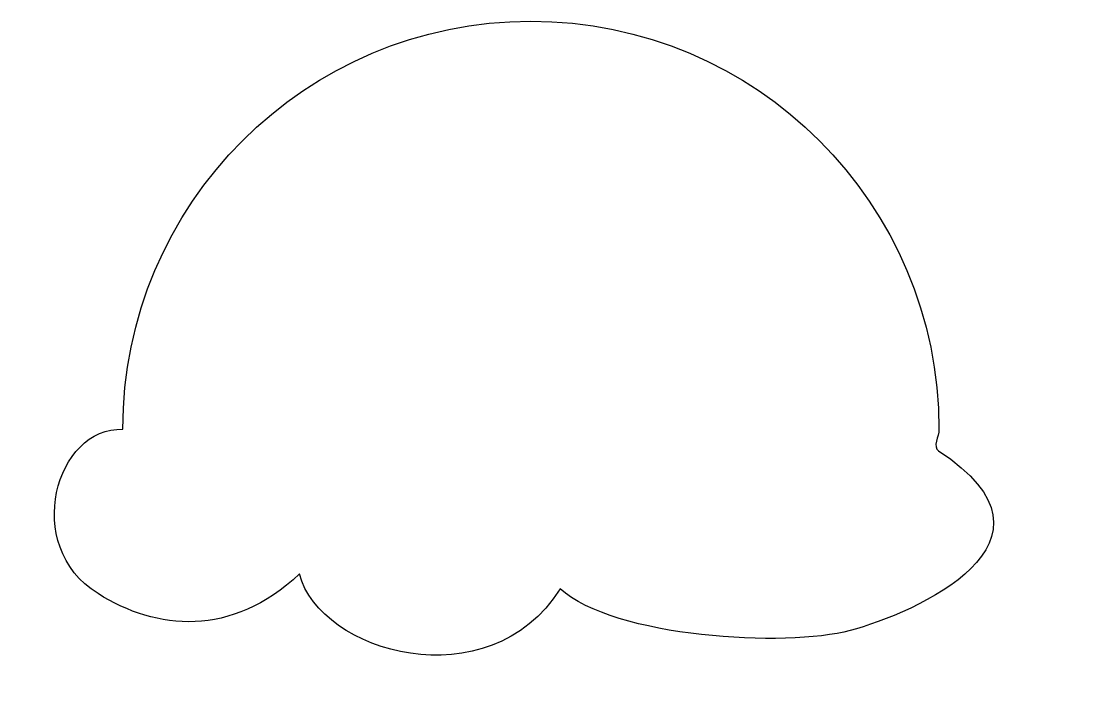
# Model space of a CAD drawing. Header units: centimetres. Extents: x -8.9 to 9.5, y -6.3 to 5.5.
import ezdxf

# ---------------------------------------------------------------- set-up
doc = ezdxf.new("R2010")
doc.units = ezdxf.units.CM
doc.header["$MEASUREMENT"] = 0
doc.layers.add('Camada 1', color=7, linetype='Continuous')

msp = doc.modelspace()

# ---------------------------------------------------------------- linework, layer by layer
at = {"layer": 'Camada 1'}
msp.add_open_spline([(7.09443, -1.94739), (6.99016, -1.87974), (7.10398, -1.69842), (7.10398, -1.57285), (7.10398, -1.57285), (7.10401, 2.35394), (3.92083, 5.53711), (-0.0059, 5.53711), (-0.0059, 5.53711), (-3.93263, 5.53711), (-7.11589, 2.35397), (-7.11589, -1.57282), (-7.11589, -1.57282), (-8.27699, -1.52268), (-8.88823, -3.59786), (-7.54885, -4.43508), (-7.54885, -4.43508), (-6.52089, -5.07762), (-5.23605, -5.206), (-4.03677, -4.09242), (-4.03677, -4.09242), (-3.69406, -5.46304), (-0.73869, -6.31974), (0.50335, -4.34946), (0.50335, -4.34946), (1.44548, -5.20615), (4.44371, -5.37742), (5.55729, -5.07762), (5.55729, -5.07762), (6.67105, -4.77779), (9.54072, -3.53571), (7.09443, -1.94739)], degree=3, knots=[0, 0, 0, 0, 0.11111111, 0.11111111, 0.11111111, 0.11111111, 0.22222222, 0.22222222, 0.22222222, 0.22222222, 0.33333333, 0.33333333, 0.33333333, 0.33333333, 0.44444444, 0.44444444, 0.44444444, 0.44444444, 0.55555556, 0.55555556, 0.55555556, 0.55555556, 0.66666667, 0.66666667, 0.66666667, 0.66666667, 0.77777778, 0.77777778, 0.77777778, 0.77777778, 1, 1, 1, 1], dxfattribs=at)

doc.saveas('drawing.dxf')
